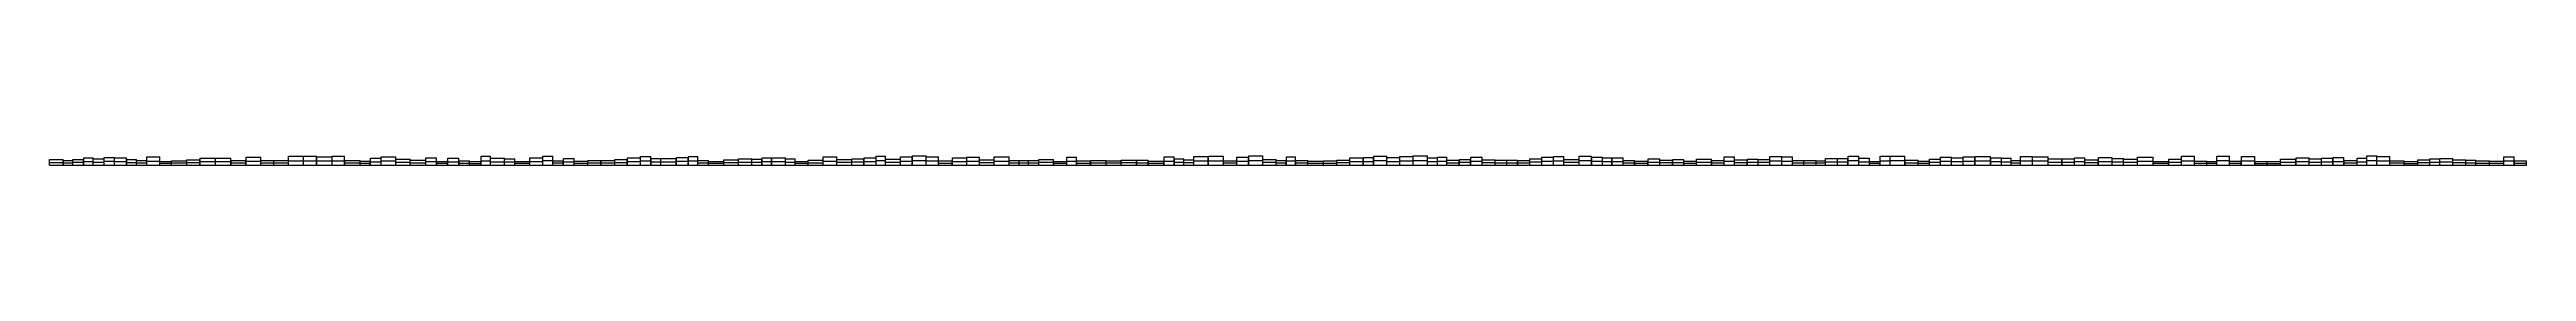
# Model space of a CAD drawing. Extents: x 0 to 47384, y 0 to 180.
import ezdxf

# ---------------------------------------------------------------- set-up
doc = ezdxf.new("R2010")
doc.units = 0
doc.layers.add('MyLines', color=7, linetype='Continuous')

msp = doc.modelspace()

# ---------------------------------------------------------------- linework, layer by layer
at = {"layer": 'MyLines'}
for p, q in [((0, 107), (263, 107)), ((0, 0), (0, 107)), ((0, 53.5), (263, 53.5)), ((0, 0), (263, 0)), ((263, 0), (263, 107)), ((265, 88), (446, 88)), ((265, 0), (265, 88)), ((265, 44), (446, 44)), ((265, 0), (446, 0)), ((446, 0), (446, 88)), ((448, 110), (651, 110)), ((448, 0), (448, 110)), ((448, 55), (651, 55)), ((448, 0), (651, 0)), ((651, 0), (651, 110)), ((653, 138), (833, 138)), ((653, 0), (653, 138)), ((653, 69), (833, 69)), ((653, 0), (833, 0)), ((833, 0), (833, 138)), ((835, 122), (1044, 122)), ((835, 0), (835, 122)), ((835, 61), (1044, 61)), ((835, 0), (1044, 0)), ((1044, 0), (1044, 122)), ((1046, 150), (1241, 150)), ((1046, 0), (1046, 150)), ((1046, 75), (1241, 75)), ((1046, 0), (1241, 0)), ((1241, 0), (1241, 150)), ((1243, 142), (1475, 142)), ((1243, 0), (1243, 142)), ((1243, 71), (1475, 71)), ((1243, 0), (1475, 0)), ((1475, 0), (1475, 142)), ((1477, 107), (1661, 107)), ((1477, 0), (1477, 107)), ((1477, 53.5), (1661, 53.5)), ((1477, 0), (1661, 0)), ((1661, 0), (1661, 107)), ((1663, 92), (1860, 92)), ((1663, 0), (1663, 92)), ((1663, 46), (1860, 46)), ((1663, 0), (1860, 0)), ((1860, 0), (1860, 92)), ((1862, 160), (2109, 160)), ((1862, 0), (1862, 160)), ((1862, 80), (2109, 80)), ((1862, 0), (2109, 0)), ((2109, 0), (2109, 160)), ((2111, 72), (2331, 72)), ((2111, 0), (2111, 72)), ((2111, 36), (2331, 36)), ((2111, 0), (2331, 0)), ((2331, 0), (2331, 72)), ((2333, 86), (2626, 86)), ((2333, 0), (2333, 86)), ((2333, 43), (2626, 43)), ((2333, 0), (2626, 0)), ((2626, 0), (2626, 86)), ((2628, 102), (2877, 102)), ((2628, 0), (2628, 102)), ((2628, 51), (2877, 51)), ((2628, 0), (2877, 0)), ((2877, 0), (2877, 102)), ((2879, 137), (3173, 137)), ((2879, 0), (2879, 137)), ((2879, 68.5), (3173, 68.5)), ((2879, 0), (3173, 0)), ((3173, 0), (3173, 137)), ((3175, 136), (3470, 136)), ((3175, 0), (3175, 136)), ((3175, 68), (3470, 68)), ((3175, 0), (3470, 0)), ((3470, 0), (3470, 136)), ((3472, 93), (3757, 93)), ((3472, 0), (3472, 93)), ((3472, 46.5), (3757, 46.5)), ((3472, 0), (3757, 0)), ((3757, 0), (3757, 93)), ((3759, 155), (4043, 155)), ((3759, 0), (3759, 155)), ((3759, 77.5), (4043, 77.5)), ((3759, 0), (4043, 0)), ((4043, 0), (4043, 155)), ((4045, 91), (4291, 91)), ((4045, 0), (4045, 91)), ((4045, 45.5), (4291, 45.5)), ((4045, 0), (4291, 0)), ((4291, 0), (4291, 91)), ((4293, 88), (4572, 88)), ((4293, 0), (4293, 88)), ((4293, 44), (4572, 44)), ((4293, 0), (4572, 0)), ((4572, 0), (4572, 88)), ((4574, 173), (4859, 173)), ((4574, 0), (4574, 173)), ((4574, 86.5), (4859, 86.5)), ((4574, 0), (4859, 0)), ((4859, 0), (4859, 173)), ((4861, 171), (5110, 171)), ((4861, 0), (4861, 171)), ((4861, 85.5), (5110, 85.5)), ((4861, 0), (5110, 0)), ((5110, 0), (5110, 171)), ((5112, 163), (5404, 163)), ((5112, 0), (5112, 163)), ((5112, 81.5), (5404, 81.5)), ((5112, 0), (5404, 0)), ((5404, 0), (5404, 163)), ((5406, 173), (5645, 173)), ((5406, 0), (5406, 173)), ((5406, 86.5), (5645, 86.5)), ((5406, 0), (5645, 0)), ((5645, 0), (5645, 173)), ((5647, 93), (5940, 93)), ((5647, 0), (5647, 93)), ((5647, 46.5), (5940, 46.5)), ((5647, 0), (5940, 0)), ((5940, 0), (5940, 93)), ((5942, 75), (6136, 75)), ((5942, 0), (5942, 75)), ((5942, 37.5), (6136, 37.5)), ((5942, 0), (6136, 0)), ((6136, 0), (6136, 75)), ((6138, 135), (6345, 135)), ((6138, 0), (6138, 135)), ((6138, 67.5), (6345, 67.5)), ((6138, 0), (6345, 0)), ((6345, 0), (6345, 135)), ((6347, 163), (6625, 163)), ((6347, 0), (6347, 163)), ((6347, 81.5), (6625, 81.5)), ((6347, 0), (6625, 0)), ((6625, 0), (6625, 163)), ((6627, 115), (6899, 115)), ((6627, 0), (6627, 115)), ((6627, 57.5), (6899, 57.5)), ((6627, 0), (6899, 0)), ((6899, 0), (6899, 115)), ((6901, 96), (7199, 96)), ((6901, 0), (6901, 96)), ((6901, 48), (7199, 48)), ((6901, 0), (7199, 0)), ((7199, 0), (7199, 96)), ((7201, 139), (7404, 139)), ((7201, 0), (7201, 139)), ((7201, 69.5), (7404, 69.5)), ((7201, 0), (7404, 0)), ((7404, 0), (7404, 139)), ((7406, 74), (7616, 74)), ((7406, 0), (7406, 74)), ((7406, 37), (7616, 37)), ((7406, 0), (7616, 0)), ((7616, 0), (7616, 74)), ((7618, 135), (7832, 135)), ((7618, 0), (7618, 135)), ((7618, 67.5), (7832, 67.5)), ((7618, 0), (7832, 0)), ((7832, 0), (7832, 135)), ((7834, 84), (8031, 84)), ((7834, 0), (7834, 84)), ((7834, 42), (8031, 42)), ((7834, 0), (8031, 0)), ((8031, 0), (8031, 84)), ((8033, 71), (8253, 71)), ((8033, 0), (8033, 71)), ((8033, 35.5), (8253, 35.5)), ((8033, 0), (8253, 0)), ((8253, 0), (8253, 71)), ((8255, 173), (8433, 173)), ((8255, 0), (8255, 173)), ((8255, 86.5), (8433, 86.5)), ((8255, 0), (8433, 0)), ((8433, 0), (8433, 173)), ((8435, 132), (8703, 132)), ((8435, 0), (8435, 132)), ((8435, 66), (8703, 66)), ((8435, 0), (8703, 0)), ((8703, 0), (8703, 132)), ((8705, 124), (8899, 124)), ((8705, 0), (8705, 124)), ((8705, 62), (8899, 62)), ((8705, 0), (8899, 0)), ((8899, 0), (8899, 124)), ((8901, 73), (9188, 73)), ((8901, 0), (8901, 73)), ((8901, 36.5), (9188, 36.5)), ((8901, 0), (9188, 0)), ((9188, 0), (9188, 73)), ((9190, 141), (9434, 141)), ((9190, 0), (9190, 141)), ((9190, 70.5), (9434, 70.5)), ((9190, 0), (9434, 0)), ((9434, 0), (9434, 141)), ((9436, 176), (9629, 176)), ((9436, 0), (9436, 176)), ((9436, 88), (9629, 88)), ((9436, 0), (9629, 0)), ((9629, 0), (9629, 176)), ((9631, 86), (9828, 86)), ((9631, 0), (9631, 86)), ((9631, 43), (9828, 43)), ((9631, 0), (9828, 0)), ((9828, 0), (9828, 86)), ((9830, 128), (10037, 128)), ((9830, 0), (9830, 128)), ((9830, 64), (10037, 64)), ((9830, 0), (10037, 0)), ((10037, 0), (10037, 128)), ((10039, 77), (10295, 77)), ((10039, 0), (10039, 77)), ((10039, 38.5), (10295, 38.5)), ((10039, 0), (10295, 0)), ((10295, 0), (10295, 77)), ((10297, 91), (10548, 91)), ((10297, 0), (10297, 91)), ((10297, 45.5), (10548, 45.5)), ((10297, 0), (10548, 0)), ((10548, 0), (10548, 91)), ((10550, 93), (10815, 93)), ((10550, 0), (10550, 93)), ((10550, 46.5), (10815, 46.5)), ((10550, 0), (10815, 0)), ((10815, 0), (10815, 93)), ((10817, 108), (11052, 108)), ((10817, 0), (10817, 108)), ((10817, 54), (11052, 54)), ((10817, 0), (11052, 0)), ((11052, 0), (11052, 108)), ((11054, 141), (11306, 141)), ((11054, 0), (11054, 141)), ((11054, 70.5), (11306, 70.5)), ((11054, 0), (11306, 0)), ((11306, 0), (11306, 141)), ((11308, 167), (11505, 167)), ((11308, 0), (11308, 167)), ((11308, 83.5), (11505, 83.5)), ((11308, 0), (11505, 0)), ((11505, 0), (11505, 167)), ((11507, 131), (11693, 131)), ((11507, 0), (11507, 131)), ((11507, 65.5), (11693, 65.5)), ((11507, 0), (11693, 0)), ((11693, 0), (11693, 131)), ((11695, 126), (11989, 126)), ((11695, 0), (11695, 126)), ((11695, 63), (11989, 63)), ((11695, 0), (11989, 0)), ((11989, 0), (11989, 126)), ((11991, 150), (12220, 150)), ((11991, 0), (11991, 150)), ((11991, 75), (12220, 75)), ((11991, 0), (12220, 0)), ((12220, 0), (12220, 150)), ((12222, 167), (12402, 167)), ((12222, 0), (12222, 167)), ((12222, 83.5), (12402, 83.5)), ((12222, 0), (12402, 0)), ((12402, 0), (12402, 167)), ((12404, 89), (12606, 89)), ((12404, 0), (12404, 89)), ((12404, 44.5), (12606, 44.5)), ((12404, 0), (12606, 0)), ((12606, 0), (12606, 89)), ((12608, 73), (12898, 73)), ((12608, 0), (12608, 73)), ((12608, 36.5), (12898, 36.5)), ((12608, 0), (12898, 0)), ((12898, 0), (12898, 73)), ((12900, 100), (13180, 100)), ((12900, 0), (12900, 100)), ((12900, 50), (13180, 50)), ((12900, 0), (13180, 0)), ((13180, 0), (13180, 100)), ((13182, 121), (13432, 121)), ((13182, 0), (13182, 121)), ((13182, 60.5), (13432, 60.5)), ((13182, 0), (13432, 0)), ((13432, 0), (13432, 121)), ((13434, 116), (13629, 116)), ((13434, 0), (13434, 116)), ((13434, 58), (13629, 58)), ((13434, 0), (13629, 0)), ((13629, 0), (13629, 116)), ((13631, 140), (13813, 140)), ((13631, 0), (13631, 140)), ((13631, 70), (13813, 70)), ((13631, 0), (13813, 0)), ((13813, 0), (13813, 140)), ((13815, 139), (14080, 139)), ((13815, 0), (13815, 139)), ((13815, 69.5), (14080, 69.5)), ((13815, 0), (14080, 0)), ((14080, 0), (14080, 139)), ((14082, 120), (14262, 120)), ((14082, 0), (14082, 120)), ((14082, 60), (14262, 60)), ((14082, 0), (14262, 0)), ((14262, 0), (14262, 120)), ((14264, 73), (14511, 73)), ((14264, 0), (14264, 73)), ((14264, 36.5), (14511, 36.5)), ((14264, 0), (14511, 0)), ((14511, 0), (14511, 73)), ((14513, 96), (14799, 96)), ((14513, 0), (14513, 96)), ((14513, 48), (14799, 48)), ((14513, 0), (14799, 0)), ((14799, 0), (14799, 96)), ((14801, 158), (15060, 158)), ((14801, 0), (14801, 158)), ((14801, 79), (15060, 79)), ((14801, 0), (15060, 0)), ((15060, 0), (15060, 158)), ((15062, 110), (15346, 110)), ((15062, 0), (15062, 110)), ((15062, 55), (15346, 55)), ((15062, 0), (15346, 0)), ((15346, 0), (15346, 110)), ((15348, 124), (15579, 124)), ((15348, 0), (15348, 124)), ((15348, 62), (15579, 62)), ((15348, 0), (15579, 0)), ((15579, 0), (15579, 124)), ((15581, 142), (15812, 142)), ((15581, 0), (15581, 142)), ((15581, 71), (15812, 71)), ((15581, 0), (15812, 0)), ((15812, 0), (15812, 142)), ((15814, 175), (15990, 175)), ((15814, 0), (15814, 175)), ((15814, 87.5), (15990, 87.5)), ((15814, 0), (15990, 0)), ((15990, 0), (15990, 175)), ((15992, 113), (16278, 113)), ((15992, 0), (15992, 113)), ((15992, 56.5), (16278, 56.5)), ((15992, 0), (16278, 0)), ((16278, 0), (16278, 113)), ((16280, 158), (16504, 158)), ((16280, 0), (16280, 158)), ((16280, 79), (16504, 79)), ((16280, 0), (16504, 0)), ((16504, 0), (16504, 158)), ((16506, 180), (16769, 180)), ((16506, 0), (16506, 180)), ((16506, 90), (16769, 90)), ((16506, 0), (16769, 0)), ((16769, 0), (16769, 180)), ((16771, 161), (17003, 161)), ((16771, 0), (16771, 161)), ((16771, 80.5), (17003, 80.5)), ((16771, 0), (17003, 0)), ((17003, 0), (17003, 161)), ((17005, 81), (17269, 81)), ((17005, 0), (17005, 81)), ((17005, 40.5), (17269, 40.5)), ((17005, 0), (17269, 0)), ((17269, 0), (17269, 81)), ((17271, 139), (17548, 139)), ((17271, 0), (17271, 139)), ((17271, 69.5), (17548, 69.5)), ((17271, 0), (17548, 0)), ((17548, 0), (17548, 139)), ((17550, 156), (17788, 156)), ((17550, 0), (17550, 156)), ((17550, 78), (17788, 78)), ((17550, 0), (17788, 0)), ((17788, 0), (17788, 156)), ((17790, 105), (18069, 105)), ((17790, 0), (17790, 105)), ((17790, 52.5), (18069, 52.5)), ((17790, 0), (18069, 0)), ((18069, 0), (18069, 105)), ((18071, 158), (18357, 158)), ((18071, 0), (18071, 158)), ((18071, 79), (18357, 79)), ((18071, 0), (18357, 0)), ((18357, 0), (18357, 158)), ((18359, 87), (18550, 87)), ((18359, 0), (18359, 87)), ((18359, 43.5), (18550, 43.5)), ((18359, 0), (18550, 0)), ((18550, 0), (18550, 87)), ((18552, 93), (18728, 93)), ((18552, 0), (18552, 93)), ((18552, 46.5), (18728, 46.5)), ((18552, 0), (18728, 0)), ((18728, 0), (18728, 93)), ((18730, 92), (18924, 92)), ((18730, 0), (18730, 92)), ((18730, 46), (18924, 46)), ((18730, 0), (18924, 0)), ((18924, 0), (18924, 92)), ((18926, 112), (19209, 112)), ((18926, 0), (18926, 112)), ((18926, 56), (19209, 56)), ((18926, 0), (19209, 0)), ((19209, 0), (19209, 112)), ((19211, 73), (19461, 73)), ((19211, 0), (19211, 73)), ((19211, 36.5), (19461, 36.5)), ((19211, 0), (19461, 0)), ((19461, 0), (19461, 73)), ((19463, 154), (19649, 154)), ((19463, 0), (19463, 154)), ((19463, 77), (19649, 77)), ((19463, 0), (19649, 0)), ((19649, 0), (19649, 154)), ((19651, 82), (19916, 82)), ((19651, 0), (19651, 82)), ((19651, 41), (19916, 41)), ((19651, 0), (19916, 0)), ((19916, 0), (19916, 82)), ((19918, 88), (20214, 88)), ((19918, 0), (19918, 88)), ((19918, 44), (20214, 44)), ((19918, 0), (20214, 0)), ((20214, 0), (20214, 88)), ((20216, 85), (20498, 85)), ((20216, 0), (20216, 85)), ((20216, 42.5), (20498, 42.5)), ((20216, 0), (20498, 0)), ((20498, 0), (20498, 85)), ((20500, 98), (20796, 98)), ((20500, 0), (20500, 98)), ((20500, 49), (20796, 49)), ((20500, 0), (20796, 0)), ((20796, 0), (20796, 98)), ((20798, 96), (21019, 96)), ((20798, 0), (20798, 96)), ((20798, 48), (21019, 48)), ((20798, 0), (21019, 0)), ((21019, 0), (21019, 96)), ((21021, 76), (21318, 76)), ((21021, 0), (21021, 76)), ((21021, 38), (21318, 38)), ((21021, 0), (21318, 0)), ((21318, 0), (21318, 76)), ((21320, 160), (21516, 160)), ((21320, 0), (21320, 160)), ((21320, 80), (21516, 80)), ((21320, 0), (21516, 0)), ((21516, 0), (21516, 160)), ((21518, 122), (21698, 122)), ((21518, 0), (21518, 122)), ((21518, 61), (21698, 61)), ((21518, 0), (21698, 0)), ((21698, 0), (21698, 122)), ((21700, 100), (21890, 100)), ((21700, 0), (21700, 100)), ((21700, 50), (21890, 50)), ((21700, 0), (21890, 0)), ((21890, 0), (21890, 100)), ((21892, 165), (22166, 165)), ((21892, 0), (21892, 165)), ((21892, 82.5), (22166, 82.5)), ((21892, 0), (22166, 0)), ((22166, 0), (22166, 165)), ((22168, 170), (22459, 170)), ((22168, 0), (22168, 170)), ((22168, 85), (22459, 85)), ((22168, 0), (22459, 0)), ((22459, 0), (22459, 170)), ((22461, 85), (22713, 85)), ((22461, 0), (22461, 85)), ((22461, 42.5), (22713, 42.5)), ((22461, 0), (22713, 0)), ((22713, 0), (22713, 85)), ((22715, 153), (22938, 153)), ((22715, 0), (22715, 153)), ((22715, 76.5), (22938, 76.5)), ((22715, 0), (22938, 0)), ((22938, 0), (22938, 153)), ((22940, 179), (23211, 179)), ((22940, 0), (22940, 179)), ((22940, 89.5), (23211, 89.5)), ((22940, 0), (23211, 0)), ((23211, 0), (23211, 179)), ((23213, 112), (23465, 112)), ((23213, 0), (23213, 112)), ((23213, 56), (23465, 56)), ((23213, 0), (23465, 0)), ((23465, 0), (23465, 112)), ((23467, 89), (23659, 89)), ((23467, 0), (23467, 89)), ((23467, 44.5), (23659, 44.5)), ((23467, 0), (23659, 0)), ((23659, 0), (23659, 89)), ((23661, 162), (23837, 162)), ((23661, 0), (23661, 162)), ((23661, 81), (23837, 81)), ((23661, 0), (23837, 0)), ((23837, 0), (23837, 162)), ((23839, 93), (24071, 93)), ((23839, 0), (23839, 93)), ((23839, 46.5), (24071, 46.5)), ((23839, 0), (24071, 0)), ((24071, 0), (24071, 93)), ((24073, 77), (24372, 77)), ((24073, 0), (24073, 77)), ((24073, 38.5), (24372, 38.5)), ((24073, 0), (24372, 0)), ((24372, 0), (24372, 77)), ((24374, 84), (24627, 84)), ((24374, 0), (24374, 84)), ((24374, 42), (24627, 42)), ((24374, 0), (24627, 0)), ((24627, 0), (24627, 84)), ((24629, 98), (24874, 98)), ((24629, 0), (24629, 98)), ((24629, 49), (24874, 49)), ((24629, 0), (24874, 0)), ((24874, 0), (24874, 98)), ((24876, 142), (25133, 142)), ((24876, 0), (24876, 142)), ((24876, 71), (25133, 71)), ((24876, 0), (25133, 0)), ((25133, 0), (25133, 142)), ((25135, 148), (25330, 148)), ((25135, 0), (25135, 148)), ((25135, 74), (25330, 74)), ((25135, 0), (25330, 0)), ((25330, 0), (25330, 148)), ((25332, 175), (25583, 175)), ((25332, 0), (25332, 175)), ((25332, 87.5), (25583, 87.5)), ((25332, 0), (25583, 0)), ((25583, 0), (25583, 175)), ((25585, 147), (25832, 147)), ((25585, 0), (25585, 147)), ((25585, 73.5), (25832, 73.5)), ((25585, 0), (25832, 0)), ((25832, 0), (25832, 147)), ((25834, 164), (26085, 164)), ((25834, 0), (25834, 164)), ((25834, 82), (26085, 82)), ((25834, 0), (26085, 0)), ((26085, 0), (26085, 164)), ((26087, 178), (26359, 178)), ((26087, 0), (26087, 178)), ((26087, 89), (26359, 89)), ((26087, 0), (26359, 0)), ((26359, 0), (26359, 178)), ((26361, 144), (26550, 144)), ((26361, 0), (26361, 144)), ((26361, 72), (26550, 72)), ((26361, 0), (26550, 0)), ((26550, 0), (26550, 144)), ((26552, 157), (26728, 157)), ((26552, 0), (26552, 157)), ((26552, 78.5), (26728, 78.5)), ((26552, 0), (26728, 0)), ((26728, 0), (26728, 157)), ((26730, 95), (26968, 95)), ((26730, 0), (26730, 95)), ((26730, 47.5), (26968, 47.5)), ((26730, 0), (26968, 0)), ((26968, 0), (26968, 95)), ((26970, 110), (27186, 110)), ((26970, 0), (26970, 110)), ((26970, 55), (27186, 55)), ((26970, 0), (27186, 0)), ((27186, 0), (27186, 110)), ((27188, 151), (27404, 151)), ((27188, 0), (27188, 151)), ((27188, 75.5), (27404, 75.5)), ((27188, 0), (27404, 0)), ((27404, 0), (27404, 151)), ((27406, 103), (27656, 103)), ((27406, 0), (27406, 103)), ((27406, 51.5), (27656, 51.5)), ((27406, 0), (27656, 0)), ((27656, 0), (27656, 103)), ((27658, 96), (27876, 96)), ((27658, 0), (27658, 96)), ((27658, 48), (27876, 48)), ((27658, 0), (27876, 0)), ((27876, 0), (27876, 96)), ((27878, 94), (28085, 94)), ((27878, 0), (27878, 94)), ((27878, 47), (28085, 47)), ((27878, 0), (28085, 0)), ((28085, 0), (28085, 94)), ((28087, 88), (28316, 88)), ((28087, 0), (28087, 88)), ((28087, 44), (28316, 44)), ((28087, 0), (28316, 0)), ((28316, 0), (28316, 88)), ((28318, 125), (28546, 125)), ((28318, 0), (28318, 125)), ((28318, 62.5), (28546, 62.5)), ((28318, 0), (28546, 0)), ((28546, 0), (28546, 125)), ((28548, 152), (28772, 152)), ((28548, 0), (28548, 152)), ((28548, 76), (28772, 76)), ((28548, 0), (28772, 0)), ((28772, 0), (28772, 152)), ((28774, 166), (28969, 166)), ((28774, 0), (28774, 166)), ((28774, 83), (28969, 83)), ((28774, 0), (28969, 0)), ((28969, 0), (28969, 166)), ((28971, 112), (29263, 112)), ((28971, 0), (28971, 112)), ((28971, 56), (29263, 56)), ((28971, 0), (29263, 0)), ((29263, 0), (29263, 112)), ((29265, 174), (29501, 174)), ((29265, 0), (29265, 174)), ((29265, 87), (29501, 87)), ((29265, 0), (29501, 0)), ((29501, 0), (29501, 174)), ((29503, 154), (29707, 154)), ((29503, 0), (29503, 154)), ((29503, 77), (29707, 77)), ((29503, 0), (29707, 0)), ((29707, 0), (29707, 154)), ((29709, 143), (29889, 143)), ((29709, 0), (29709, 143)), ((29709, 71.5), (29889, 71.5)), ((29709, 0), (29889, 0)), ((29889, 0), (29889, 143)), ((29891, 138), (30101, 138)), ((29891, 0), (29891, 138)), ((29891, 69), (30101, 69)), ((29891, 0), (30101, 0)), ((30101, 0), (30101, 138)), ((30103, 88), (30323, 88)), ((30103, 0), (30103, 88)), ((30103, 44), (30323, 44)), ((30103, 0), (30323, 0)), ((30323, 0), (30323, 88)), ((30325, 77), (30578, 77)), ((30325, 0), (30325, 77)), ((30325, 38.5), (30578, 38.5)), ((30325, 0), (30578, 0)), ((30578, 0), (30578, 77)), ((30580, 121), (30805, 121)), ((30580, 0), (30580, 121)), ((30580, 60.5), (30805, 60.5)), ((30580, 0), (30805, 0)), ((30805, 0), (30805, 121)), ((30807, 97), (31050, 97)), ((30807, 0), (30807, 97)), ((30807, 48.5), (31050, 48.5)), ((30807, 0), (31050, 0)), ((31050, 0), (31050, 97)), ((31052, 109), (31267, 109)), ((31052, 0), (31052, 109)), ((31052, 54.5), (31267, 54.5)), ((31052, 0), (31267, 0)), ((31267, 0), (31267, 109)), ((31269, 76), (31507, 76)), ((31269, 0), (31269, 76)), ((31269, 38), (31507, 38)), ((31269, 0), (31507, 0)), ((31507, 0), (31507, 76)), ((31509, 116), (31795, 116)), ((31509, 0), (31509, 116)), ((31509, 58), (31795, 58)), ((31509, 0), (31795, 0)), ((31795, 0), (31795, 116)), ((31797, 92), (32033, 92)), ((31797, 0), (31797, 92)), ((31797, 46), (32033, 46)), ((31797, 0), (32033, 0)), ((32033, 0), (32033, 92)), ((32035, 158), (32233, 158)), ((32035, 0), (32035, 158)), ((32035, 79), (32233, 79)), ((32035, 0), (32233, 0)), ((32233, 0), (32233, 158)), ((32235, 103), (32479, 103)), ((32235, 0), (32235, 103)), ((32235, 51.5), (32479, 51.5)), ((32235, 0), (32479, 0)), ((32479, 0), (32479, 103)), ((32481, 115), (32685, 115)), ((32481, 0), (32481, 115)), ((32481, 57.5), (32685, 57.5)), ((32481, 0), (32685, 0)), ((32685, 0), (32685, 115)), ((32687, 111), (32908, 111)), ((32687, 0), (32687, 111)), ((32687, 55.5), (32908, 55.5)), ((32687, 0), (32908, 0)), ((32908, 0), (32908, 111)), ((32910, 169), (33137, 169)), ((32910, 0), (32910, 169)), ((32910, 84.5), (33137, 84.5)), ((32910, 0), (33137, 0)), ((33137, 0), (33137, 169)), ((33139, 160), (33343, 160)), ((33139, 0), (33139, 160)), ((33139, 80), (33343, 80)), ((33139, 0), (33343, 0)), ((33343, 0), (33343, 160)), ((33345, 89), (33561, 89)), ((33345, 0), (33345, 89)), ((33345, 44.5), (33561, 44.5)), ((33345, 0), (33561, 0)), ((33561, 0), (33561, 89)), ((33563, 88), (33793, 88)), ((33563, 0), (33563, 88)), ((33563, 44), (33793, 44)), ((33563, 0), (33793, 0)), ((33793, 0), (33793, 88)), ((33795, 85), (33974, 85)), ((33795, 0), (33795, 85)), ((33795, 42.5), (33974, 42.5)), ((33795, 0), (33974, 0)), ((33974, 0), (33974, 85)), ((33976, 131), (34202, 131)), ((33976, 0), (33976, 131)), ((33976, 65.5), (34202, 65.5)), ((33976, 0), (34202, 0)), ((34202, 0), (34202, 131)), ((34204, 129), (34403, 129)), ((34204, 0), (34204, 129)), ((34204, 64.5), (34403, 64.5)), ((34204, 0), (34403, 0)), ((34403, 0), (34403, 129)), ((34405, 175), (34611, 175)), ((34405, 0), (34405, 175)), ((34405, 87.5), (34611, 87.5)), ((34405, 0), (34611, 0)), ((34611, 0), (34611, 175)), ((34613, 134), (34816, 134)), ((34613, 0), (34613, 134)), ((34613, 67), (34816, 67)), ((34613, 0), (34816, 0)), ((34816, 0), (34816, 134)), ((34818, 72), (35018, 72)), ((34818, 0), (34818, 72)), ((34818, 36), (35018, 36)), ((34818, 0), (35018, 0)), ((35018, 0), (35018, 72)), ((35020, 172), (35211, 172)), ((35020, 0), (35020, 172)), ((35020, 86), (35211, 86)), ((35020, 0), (35211, 0)), ((35211, 0), (35211, 172)), ((35213, 176), (35494, 176)), ((35213, 0), (35213, 176)), ((35213, 88), (35494, 88)), ((35213, 0), (35494, 0)), ((35494, 0), (35494, 176)), ((35496, 96), (35745, 96)), ((35496, 0), (35496, 96)), ((35496, 48), (35745, 48)), ((35496, 0), (35745, 0)), ((35745, 0), (35745, 96)), ((35747, 75), (35963, 75)), ((35747, 0), (35747, 75)), ((35747, 37.5), (35963, 37.5)), ((35747, 0), (35963, 0)), ((35963, 0), (35963, 75)), ((35965, 113), (36172, 113)), ((35965, 0), (35965, 113)), ((35965, 56.5), (36172, 56.5)), ((35965, 0), (36172, 0)), ((36172, 0), (36172, 113)), ((36174, 153), (36382, 153)), ((36174, 0), (36174, 153)), ((36174, 76.5), (36382, 76.5)), ((36174, 0), (36382, 0)), ((36382, 0), (36382, 153)), ((36384, 140), (36605, 140)), ((36384, 0), (36384, 140)), ((36384, 70), (36605, 70)), ((36384, 0), (36605, 0)), ((36605, 0), (36605, 140)), ((36607, 158), (36833, 158)), ((36607, 0), (36607, 158)), ((36607, 79), (36833, 79)), ((36607, 0), (36833, 0)), ((36833, 0), (36833, 158)), ((36835, 166), (37133, 166)), ((36835, 0), (36835, 166)), ((36835, 83), (37133, 83)), ((36835, 0), (37133, 0)), ((37133, 0), (37133, 166)), ((37135, 141), (37341, 141)), ((37135, 0), (37135, 141)), ((37135, 70.5), (37341, 70.5)), ((37135, 0), (37341, 0)), ((37341, 0), (37341, 141)), ((37343, 133), (37524, 133)), ((37343, 0), (37343, 133)), ((37343, 66.5), (37524, 66.5)), ((37343, 0), (37524, 0)), ((37524, 0), (37524, 133)), ((37526, 90), (37704, 90)), ((37526, 0), (37526, 90)), ((37526, 45), (37704, 45)), ((37526, 0), (37704, 0)), ((37704, 0), (37704, 90)), ((37706, 164), (37933, 164)), ((37706, 0), (37706, 164)), ((37706, 82), (37933, 82)), ((37706, 0), (37933, 0)), ((37933, 0), (37933, 164)), ((37935, 163), (38233, 163)), ((37935, 0), (37935, 163)), ((37935, 81.5), (38233, 81.5)), ((37935, 0), (38233, 0)), ((38233, 0), (38233, 163)), ((38235, 119), (38497, 119)), ((38235, 0), (38235, 119)), ((38235, 59.5), (38497, 59.5)), ((38235, 0), (38497, 0)), ((38497, 0), (38497, 119)), ((38499, 121), (38739, 121)), ((38499, 0), (38499, 121)), ((38499, 60.5), (38739, 60.5)), ((38499, 0), (38739, 0)), ((38739, 0), (38739, 121)), ((38741, 143), (38935, 143)), ((38741, 0), (38741, 143)), ((38741, 71.5), (38935, 71.5)), ((38741, 0), (38935, 0)), ((38935, 0), (38935, 143)), ((38937, 100), (39192, 100)), ((38937, 0), (38937, 100)), ((38937, 50), (39192, 50)), ((38937, 0), (39192, 0)), ((39192, 0), (39192, 100)), ((39194, 148), (39456, 148)), ((39194, 0), (39194, 148)), ((39194, 74), (39456, 74)), ((39194, 0), (39456, 0)), ((39456, 0), (39456, 148)), ((39458, 130), (39676, 130)), ((39458, 0), (39458, 130)), ((39458, 65), (39676, 65)), ((39458, 0), (39676, 0)), ((39676, 0), (39676, 130)), ((39678, 115), (39941, 115)), ((39678, 0), (39678, 115)), ((39678, 57.5), (39941, 57.5)), ((39678, 0), (39941, 0)), ((39941, 0), (39941, 115)), ((39943, 156), (40242, 156)), ((39943, 0), (39943, 156)), ((39943, 78), (40242, 78)), ((39943, 0), (40242, 0)), ((40242, 0), (40242, 156)), ((40244, 72), (40538, 72)), ((40244, 0), (40244, 72)), ((40244, 36), (40538, 36)), ((40244, 0), (40538, 0)), ((40538, 0), (40538, 72)), ((40540, 114), (40783, 114)), ((40540, 0), (40540, 114)), ((40540, 57), (40783, 57)), ((40540, 0), (40783, 0)), ((40783, 0), (40783, 114)), ((40785, 171), (41034, 171)), ((40785, 0), (40785, 171)), ((40785, 85.5), (41034, 85.5)), ((40785, 0), (41034, 0)), ((41034, 0), (41034, 171)), ((41036, 76), (41267, 76)), ((41036, 0), (41036, 76)), ((41036, 38), (41267, 38)), ((41036, 0), (41267, 0)), ((41267, 0), (41267, 76)), ((41269, 74), (41461, 74)), ((41269, 0), (41269, 74)), ((41269, 37), (41461, 37)), ((41269, 0), (41461, 0)), ((41461, 0), (41461, 74)), ((41463, 174), (41703, 174)), ((41463, 0), (41463, 174)), ((41463, 87), (41703, 87)), ((41463, 0), (41703, 0)), ((41703, 0), (41703, 174)), ((41705, 79), (41928, 79)), ((41705, 0), (41705, 79)), ((41705, 39.5), (41928, 39.5)), ((41705, 0), (41928, 0)), ((41928, 0), (41928, 79)), ((41930, 164), (42189, 164)), ((41930, 0), (41930, 164)), ((41930, 82), (42189, 82)), ((41930, 0), (42189, 0)), ((42189, 0), (42189, 164)), ((42191, 71), (42422, 71)), ((42191, 0), (42191, 71)), ((42191, 35.5), (42422, 35.5)), ((42191, 0), (42422, 0)), ((42422, 0), (42422, 71)), ((42424, 71), (42679, 71)), ((42424, 0), (42424, 71)), ((42424, 35.5), (42679, 35.5)), ((42424, 0), (42679, 0)), ((42679, 0), (42679, 71)), ((42681, 114), (42975, 114)), ((42681, 0), (42681, 114)), ((42681, 57), (42975, 57)), ((42681, 0), (42975, 0)), ((42975, 0), (42975, 114)), ((42977, 142), (43224, 142)), ((42977, 0), (42977, 142)), ((42977, 71), (43224, 71)), ((42977, 0), (43224, 0)), ((43224, 0), (43224, 142)), ((43226, 122), (43460, 122)), ((43226, 0), (43226, 122)), ((43226, 61), (43460, 61)), ((43226, 0), (43460, 0)), ((43460, 0), (43460, 122)), ((43462, 135), (43683, 135)), ((43462, 0), (43462, 135)), ((43462, 67.5), (43683, 67.5)), ((43462, 0), (43683, 0)), ((43683, 0), (43683, 135)), ((43685, 147), (43893, 147)), ((43685, 0), (43685, 147)), ((43685, 73.5), (43893, 73.5)), ((43685, 0), (43893, 0)), ((43893, 0), (43893, 147)), ((43895, 93), (44144, 93)), ((43895, 0), (43895, 93)), ((43895, 46.5), (44144, 46.5)), ((43895, 0), (44144, 0)), ((44144, 0), (44144, 93)), ((44146, 133), (44331, 133)), ((44146, 0), (44146, 133)), ((44146, 66.5), (44331, 66.5)), ((44146, 0), (44331, 0)), ((44331, 0), (44331, 133)), ((44333, 180), (44520, 180)), ((44333, 0), (44333, 180)), ((44333, 90), (44520, 90)), ((44333, 0), (44520, 0)), ((44520, 0), (44520, 180)), ((44522, 165), (44770, 165)), ((44522, 0), (44522, 165)), ((44522, 82.5), (44770, 82.5)), ((44522, 0), (44770, 0)), ((44770, 0), (44770, 165)), ((44772, 85), (45044, 85)), ((44772, 0), (44772, 85)), ((44772, 42.5), (45044, 42.5)), ((44772, 0), (45044, 0)), ((45044, 0), (45044, 85)), ((45046, 71), (45306, 71)), ((45046, 0), (45046, 71)), ((45046, 35.5), (45306, 35.5)), ((45046, 0), (45306, 0)), ((45306, 0), (45306, 71)), ((45308, 103), (45536, 103)), ((45308, 0), (45308, 103)), ((45308, 51.5), (45536, 51.5)), ((45308, 0), (45536, 0)), ((45536, 0), (45536, 103)), ((45538, 121), (45727, 121)), ((45538, 0), (45538, 121)), ((45538, 60.5), (45727, 60.5)), ((45538, 0), (45727, 0)), ((45727, 0), (45727, 121)), ((45729, 129), (45976, 129)), ((45729, 0), (45729, 129)), ((45729, 64.5), (45976, 64.5)), ((45729, 0), (45976, 0)), ((45976, 0), (45976, 129)), ((45978, 105), (46221, 105)), ((45978, 0), (45978, 105)), ((45978, 52.5), (46221, 52.5)), ((45978, 0), (46221, 0)), ((46221, 0), (46221, 105)), ((46223, 94), (46413, 94)), ((46223, 0), (46223, 94)), ((46223, 47), (46413, 47)), ((46223, 0), (46413, 0)), ((46413, 0), (46413, 94)), ((46415, 83), (46676, 83)), ((46415, 0), (46415, 83)), ((46415, 41.5), (46676, 41.5)), ((46415, 0), (46676, 0)), ((46676, 0), (46676, 83)), ((46678, 77), (46952, 77)), ((46678, 0), (46678, 77)), ((46678, 38.5), (46952, 38.5)), ((46678, 0), (46952, 0)), ((46952, 0), (46952, 77)), ((46954, 163), (47150, 163)), ((46954, 0), (46954, 163)), ((46954, 81.5), (47150, 81.5)), ((46954, 0), (47150, 0)), ((47150, 0), (47150, 163)), ((47152, 83), (47384, 83)), ((47152, 0), (47152, 83)), ((47152, 41.5), (47384, 41.5)), ((47152, 0), (47384, 0)), ((47384, 0), (47384, 83))]:
    msp.add_line(p, q, dxfattribs=at)

# ---------------------------------------------------------------- texts
at = {"layer": 'MyLines', "color": 1}
for s, p in [('7500-B', (1, 54.5)), ('7500-A', (1, 1)), ('7501-B', (266, 45)), ('7501-A', (266, 1)), ('7502-B', (449, 56)), ('7502-A', (449, 1)), ('7503-B', (654, 70)), ('7503-A', (654, 1)), ('7504-B', (836, 62)), ('7504-A', (836, 1)), ('7505-B', (1047, 76)), ('7505-A', (1047, 1)), ('7506-B', (1244, 72)), ('7506-A', (1244, 1)), ('7507-B', (1478, 54.5)), ('7507-A', (1478, 1)), ('7508-B', (1664, 47)), ('7508-A', (1664, 1)), ('7509-B', (1863, 81)), ('7509-A', (1863, 1)), ('7510-B', (2112, 37)), ('7510-A', (2112, 1)), ('7511-B', (2334, 44)), ('7511-A', (2334, 1)), ('7512-B', (2629, 52)), ('7512-A', (2629, 1)), ('7513-B', (2880, 69.5)), ('7513-A', (2880, 1)), ('7514-B', (3176, 69)), ('7514-A', (3176, 1)), ('7515-B', (3473, 47.5)), ('7515-A', (3473, 1)), ('7516-B', (3760, 78.5)), ('7516-A', (3760, 1)), ('7517-B', (4046, 46.5)), ('7517-A', (4046, 1)), ('7518-B', (4294, 45)), ('7518-A', (4294, 1)), ('7519-B', (4575, 87.5)), ('7519-A', (4575, 1)), ('7520-B', (4862, 86.5)), ('7520-A', (4862, 1)), ('7521-B', (5113, 82.5)), ('7521-A', (5113, 1)), ('7522-B', (5407, 87.5)), ('7522-A', (5407, 1)), ('7523-B', (5648, 47.5)), ('7523-A', (5648, 1)), ('7524-B', (5943, 38.5)), ('7524-A', (5943, 1)), ('7525-B', (6139, 68.5)), ('7525-A', (6139, 1)), ('7526-B', (6348, 82.5)), ('7526-A', (6348, 1)), ('7527-B', (6628, 58.5)), ('7527-A', (6628, 1)), ('7528-B', (6902, 49)), ('7528-A', (6902, 1)), ('7529-B', (7202, 70.5)), ('7529-A', (7202, 1)), ('7530-B', (7407, 38)), ('7530-A', (7407, 1)), ('7531-B', (7619, 68.5)), ('7531-A', (7619, 1)), ('7532-B', (7835, 43)), ('7532-A', (7835, 1)), ('7533-B', (8034, 36.5)), ('7533-A', (8034, 1)), ('7534-B', (8256, 87.5)), ('7534-A', (8256, 1)), ('7535-B', (8436, 67)), ('7535-A', (8436, 1)), ('7536-B', (8706, 63)), ('7536-A', (8706, 1)), ('7537-B', (8902, 37.5)), ('7537-A', (8902, 1)), ('7538-B', (9191, 71.5)), ('7538-A', (9191, 1)), ('7539-B', (9437, 89)), ('7539-A', (9437, 1)), ('7540-B', (9632, 44)), ('7540-A', (9632, 1)), ('7541-B', (9831, 65)), ('7541-A', (9831, 1)), ('7542-B', (10040, 39.5)), ('7542-A', (10040, 1)), ('7543-B', (10298, 46.5)), ('7543-A', (10298, 1)), ('7544-B', (10551, 47.5)), ('7544-A', (10551, 1)), ('7545-B', (10818, 55)), ('7545-A', (10818, 1)), ('7546-B', (11055, 71.5)), ('7546-A', (11055, 1)), ('7547-B', (11309, 84.5)), ('7547-A', (11309, 1)), ('7548-B', (11508, 66.5)), ('7548-A', (11508, 1)), ('7549-B', (11696, 64)), ('7549-A', (11696, 1)), ('7550-B', (11992, 76)), ('7550-A', (11992, 1)), ('7551-B', (12223, 84.5)), ('7551-A', (12223, 1)), ('7552-B', (12405, 45.5)), ('7552-A', (12405, 1)), ('7553-B', (12609, 37.5)), ('7553-A', (12609, 1)), ('7554-B', (12901, 51)), ('7554-A', (12901, 1)), ('7555-B', (13183, 61.5)), ('7555-A', (13183, 1)), ('7556-B', (13435, 59)), ('7556-A', (13435, 1)), ('7557-B', (13632, 71)), ('7557-A', (13632, 1)), ('7558-B', (13816, 70.5)), ('7558-A', (13816, 1)), ('7559-B', (14083, 61)), ('7559-A', (14083, 1)), ('7560-B', (14265, 37.5)), ('7560-A', (14265, 1)), ('7561-B', (14514, 49)), ('7561-A', (14514, 1)), ('7562-B', (14802, 80)), ('7562-A', (14802, 1)), ('7563-B', (15063, 56)), ('7563-A', (15063, 1)), ('7564-B', (15349, 63)), ('7564-A', (15349, 1)), ('7565-B', (15582, 72)), ('7565-A', (15582, 1)), ('7566-B', (15815, 88.5)), ('7566-A', (15815, 1)), ('7567-B', (15993, 57.5)), ('7567-A', (15993, 1)), ('7568-B', (16281, 80)), ('7568-A', (16281, 1)), ('7569-B', (16507, 91)), ('7569-A', (16507, 1)), ('7570-B', (16772, 81.5)), ('7570-A', (16772, 1)), ('7571-B', (17006, 41.5)), ('7571-A', (17006, 1)), ('7572-B', (17272, 70.5)), ('7572-A', (17272, 1)), ('7573-B', (17551, 79)), ('7573-A', (17551, 1)), ('7574-B', (17791, 53.5)), ('7574-A', (17791, 1)), ('7575-B', (18072, 80)), ('7575-A', (18072, 1)), ('7576-B', (18360, 44.5)), ('7576-A', (18360, 1)), ('7577-B', (18553, 47.5)), ('7577-A', (18553, 1)), ('7578-B', (18731, 47)), ('7578-A', (18731, 1)), ('7579-B', (18927, 57)), ('7579-A', (18927, 1)), ('7580-B', (19212, 37.5)), ('7580-A', (19212, 1)), ('7581-B', (19464, 78)), ('7581-A', (19464, 1)), ('7582-B', (19652, 42)), ('7582-A', (19652, 1)), ('7583-B', (19919, 45)), ('7583-A', (19919, 1)), ('7584-B', (20217, 43.5)), ('7584-A', (20217, 1)), ('7585-B', (20501, 50)), ('7585-A', (20501, 1)), ('7586-B', (20799, 49)), ('7586-A', (20799, 1)), ('7587-B', (21022, 39)), ('7587-A', (21022, 1)), ('7588-B', (21321, 81)), ('7588-A', (21321, 1)), ('7589-B', (21519, 62)), ('7589-A', (21519, 1)), ('7590-B', (21701, 51)), ('7590-A', (21701, 1)), ('7591-B', (21893, 83.5)), ('7591-A', (21893, 1)), ('7592-B', (22169, 86)), ('7592-A', (22169, 1)), ('7593-B', (22462, 43.5)), ('7593-A', (22462, 1)), ('7594-B', (22716, 77.5)), ('7594-A', (22716, 1)), ('7595-B', (22941, 90.5)), ('7595-A', (22941, 1)), ('7596-B', (23214, 57)), ('7596-A', (23214, 1)), ('7597-B', (23468, 45.5)), ('7597-A', (23468, 1)), ('7598-B', (23662, 82)), ('7598-A', (23662, 1)), ('7599-B', (23840, 47.5)), ('7599-A', (23840, 1)), ('7600-B', (24074, 39.5)), ('7600-A', (24074, 1)), ('7601-B', (24375, 43)), ('7601-A', (24375, 1)), ('7602-B', (24630, 50)), ('7602-A', (24630, 1)), ('7603-B', (24877, 72)), ('7603-A', (24877, 1)), ('7604-B', (25136, 75)), ('7604-A', (25136, 1)), ('7605-B', (25333, 88.5)), ('7605-A', (25333, 1)), ('7606-B', (25586, 74.5)), ('7606-A', (25586, 1)), ('7607-B', (25835, 83)), ('7607-A', (25835, 1)), ('7608-B', (26088, 90)), ('7608-A', (26088, 1)), ('7609-B', (26362, 73)), ('7609-A', (26362, 1)), ('7610-B', (26553, 79.5)), ('7610-A', (26553, 1)), ('7611-B', (26731, 48.5)), ('7611-A', (26731, 1)), ('7612-B', (26971, 56)), ('7612-A', (26971, 1)), ('7613-B', (27189, 76.5)), ('7613-A', (27189, 1)), ('7614-B', (27407, 52.5)), ('7614-A', (27407, 1)), ('7615-B', (27659, 49)), ('7615-A', (27659, 1)), ('7616-B', (27879, 48)), ('7616-A', (27879, 1)), ('7617-B', (28088, 45)), ('7617-A', (28088, 1)), ('7618-B', (28319, 63.5)), ('7618-A', (28319, 1)), ('7619-B', (28549, 77)), ('7619-A', (28549, 1)), ('7620-B', (28775, 84)), ('7620-A', (28775, 1)), ('7621-B', (28972, 57)), ('7621-A', (28972, 1)), ('7622-B', (29266, 88)), ('7622-A', (29266, 1)), ('7623-B', (29504, 78)), ('7623-A', (29504, 1)), ('7624-B', (29710, 72.5)), ('7624-A', (29710, 1)), ('7625-B', (29892, 70)), ('7625-A', (29892, 1)), ('7626-B', (30104, 45)), ('7626-A', (30104, 1)), ('7627-B', (30326, 39.5)), ('7627-A', (30326, 1)), ('7628-B', (30581, 61.5)), ('7628-A', (30581, 1)), ('7629-B', (30808, 49.5)), ('7629-A', (30808, 1)), ('7630-B', (31053, 55.5)), ('7630-A', (31053, 1)), ('7631-B', (31270, 39)), ('7631-A', (31270, 1)), ('7632-B', (31510, 59)), ('7632-A', (31510, 1)), ('7633-B', (31798, 47)), ('7633-A', (31798, 1)), ('7634-B', (32036, 80)), ('7634-A', (32036, 1)), ('7635-B', (32236, 52.5)), ('7635-A', (32236, 1)), ('7636-B', (32482, 58.5)), ('7636-A', (32482, 1)), ('7637-B', (32688, 56.5)), ('7637-A', (32688, 1)), ('7638-B', (32911, 85.5)), ('7638-A', (32911, 1)), ('7639-B', (33140, 81)), ('7639-A', (33140, 1)), ('7640-B', (33346, 45.5)), ('7640-A', (33346, 1)), ('7641-B', (33564, 45)), ('7641-A', (33564, 1)), ('7642-B', (33796, 43.5)), ('7642-A', (33796, 1)), ('7643-B', (33977, 66.5)), ('7643-A', (33977, 1)), ('7644-B', (34205, 65.5)), ('7644-A', (34205, 1)), ('7645-B', (34406, 88.5)), ('7645-A', (34406, 1)), ('7646-B', (34614, 68)), ('7646-A', (34614, 1)), ('7647-B', (34819, 37)), ('7647-A', (34819, 1)), ('7648-B', (35021, 87)), ('7648-A', (35021, 1)), ('7649-B', (35214, 89)), ('7649-A', (35214, 1)), ('7650-B', (35497, 49)), ('7650-A', (35497, 1)), ('7651-B', (35748, 38.5)), ('7651-A', (35748, 1)), ('7652-B', (35966, 57.5)), ('7652-A', (35966, 1)), ('7653-B', (36175, 77.5)), ('7653-A', (36175, 1)), ('7654-B', (36385, 71)), ('7654-A', (36385, 1)), ('7655-B', (36608, 80)), ('7655-A', (36608, 1)), ('7656-B', (36836, 84)), ('7656-A', (36836, 1)), ('7657-B', (37136, 71.5)), ('7657-A', (37136, 1)), ('7658-B', (37344, 67.5)), ('7658-A', (37344, 1)), ('7659-B', (37527, 46)), ('7659-A', (37527, 1)), ('7660-B', (37707, 83)), ('7660-A', (37707, 1)), ('7661-B', (37936, 82.5)), ('7661-A', (37936, 1)), ('7662-B', (38236, 60.5)), ('7662-A', (38236, 1)), ('7663-B', (38500, 61.5)), ('7663-A', (38500, 1)), ('7664-B', (38742, 72.5)), ('7664-A', (38742, 1)), ('7665-B', (38938, 51)), ('7665-A', (38938, 1)), ('7666-B', (39195, 75)), ('7666-A', (39195, 1)), ('7667-B', (39459, 66)), ('7667-A', (39459, 1)), ('7668-B', (39679, 58.5)), ('7668-A', (39679, 1)), ('7669-B', (39944, 79)), ('7669-A', (39944, 1)), ('7670-B', (40245, 37)), ('7670-A', (40245, 1)), ('7671-B', (40541, 58)), ('7671-A', (40541, 1)), ('7672-B', (40786, 86.5)), ('7672-A', (40786, 1)), ('7673-B', (41037, 39)), ('7673-A', (41037, 1)), ('7674-B', (41270, 38)), ('7674-A', (41270, 1)), ('7675-B', (41464, 88)), ('7675-A', (41464, 1)), ('7676-B', (41706, 40.5)), ('7676-A', (41706, 1)), ('7677-B', (41931, 83)), ('7677-A', (41931, 1)), ('7678-B', (42192, 36.5)), ('7678-A', (42192, 1)), ('7679-B', (42425, 36.5)), ('7679-A', (42425, 1)), ('7680-B', (42682, 58)), ('7680-A', (42682, 1)), ('7681-B', (42978, 72)), ('7681-A', (42978, 1)), ('7682-B', (43227, 62)), ('7682-A', (43227, 1)), ('7683-B', (43463, 68.5)), ('7683-A', (43463, 1)), ('7684-B', (43686, 74.5)), ('7684-A', (43686, 1)), ('7685-B', (43896, 47.5)), ('7685-A', (43896, 1)), ('7686-B', (44147, 67.5)), ('7686-A', (44147, 1)), ('7687-B', (44334, 91)), ('7687-A', (44334, 1)), ('7688-B', (44523, 83.5)), ('7688-A', (44523, 1)), ('7689-B', (44773, 43.5)), ('7689-A', (44773, 1)), ('7690-B', (45047, 36.5)), ('7690-A', (45047, 1)), ('7691-B', (45309, 52.5)), ('7691-A', (45309, 1)), ('7692-B', (45539, 61.5)), ('7692-A', (45539, 1)), ('7693-B', (45730, 65.5)), ('7693-A', (45730, 1)), ('7694-B', (45979, 53.5)), ('7694-A', (45979, 1)), ('7695-B', (46224, 48)), ('7695-A', (46224, 1)), ('7696-B', (46416, 42.5)), ('7696-A', (46416, 1)), ('7697-B', (46679, 39.5)), ('7697-A', (46679, 1)), ('7698-B', (46955, 82.5)), ('7698-A', (46955, 1)), ('7699-B', (47153, 42.5)), ('7699-A', (47153, 1))]:
    msp.add_text(s, height=1, dxfattribs=at).set_placement(p)

doc.saveas('drawing.dxf')
